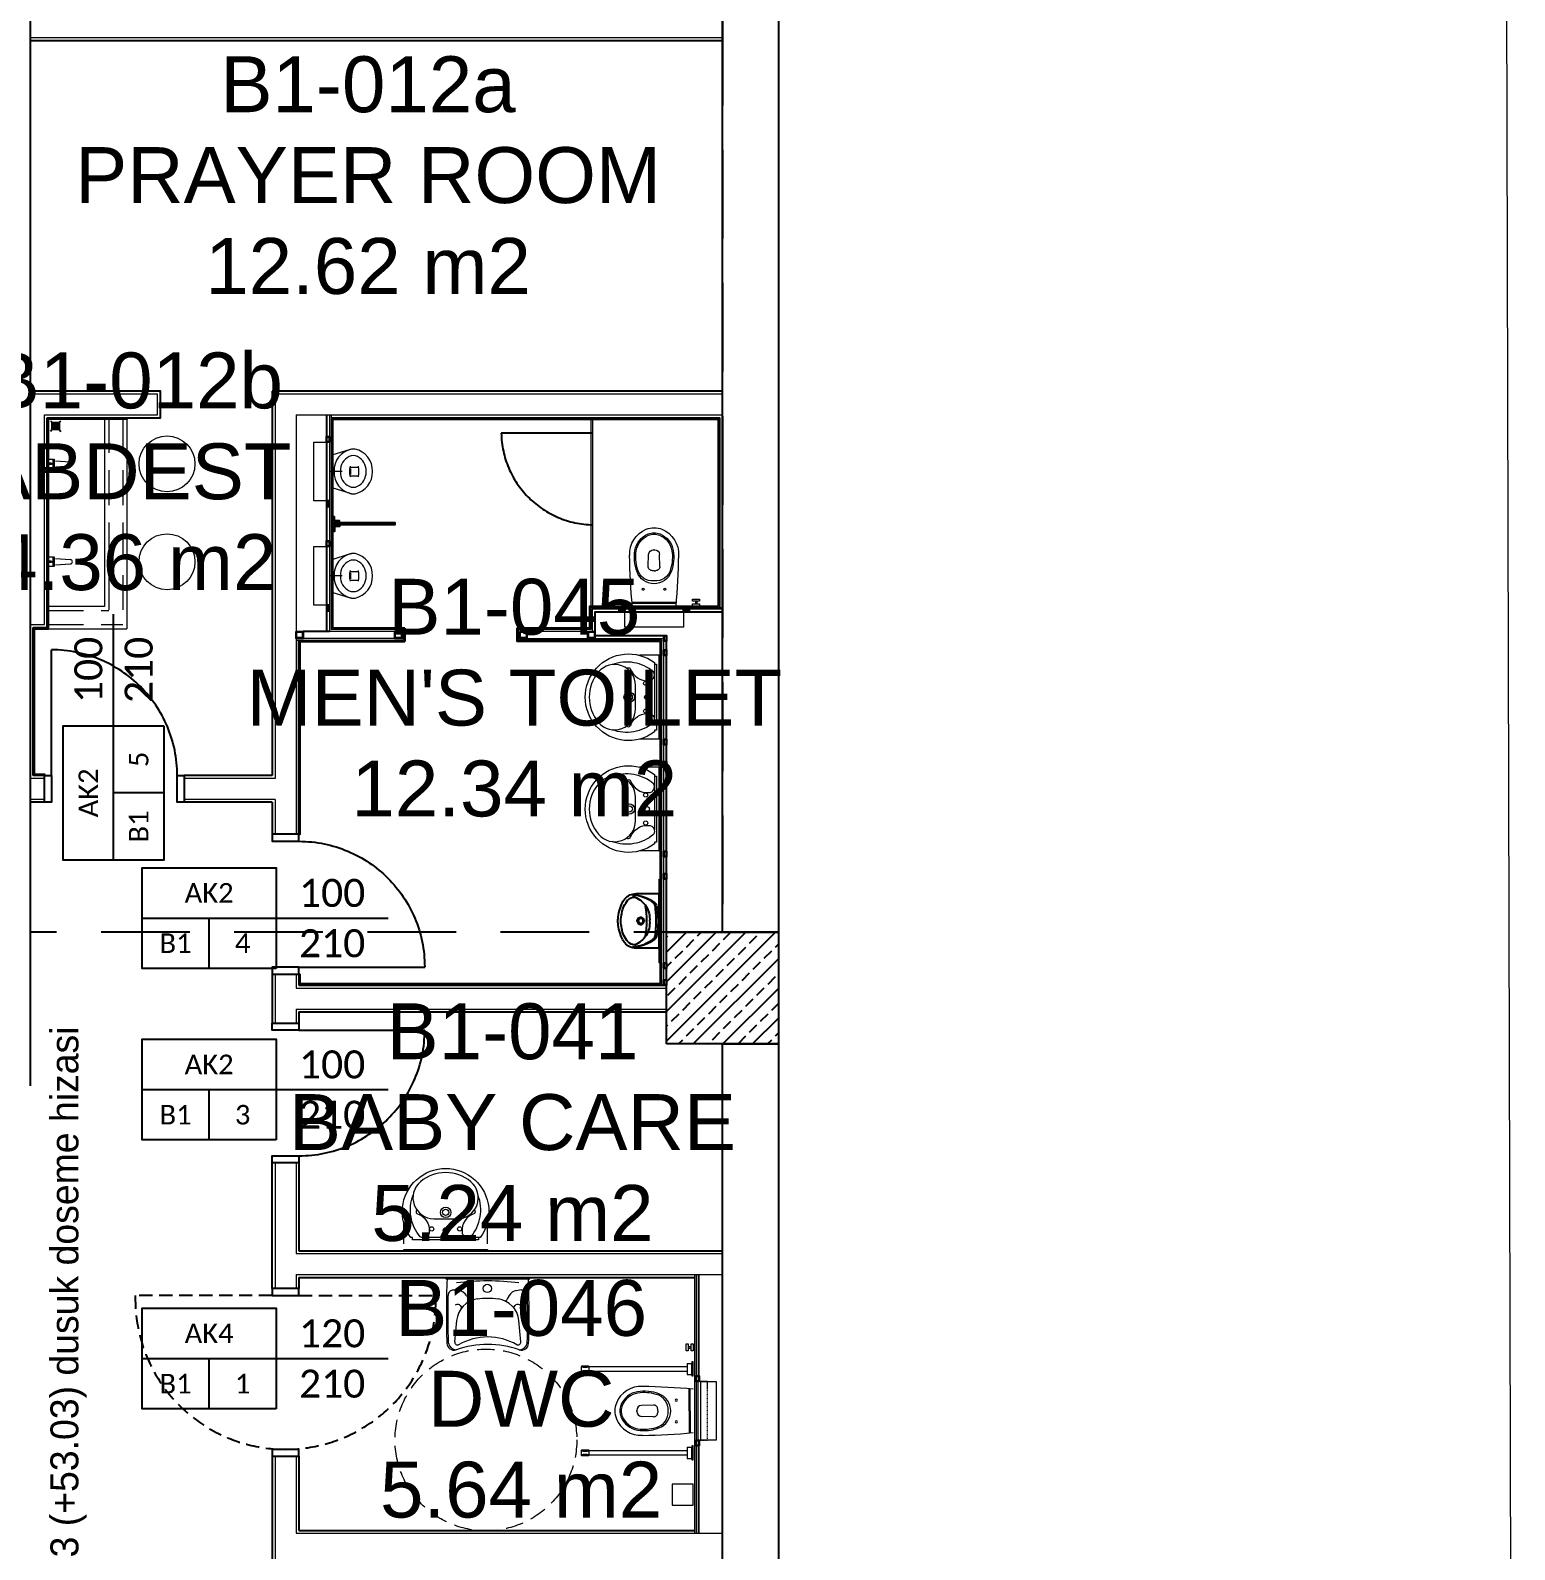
# Model space of a CAD drawing. Header units: metres. Extents: x -20317 to 2216, y -10281 to 3094.
# Drawn here: x -838 to 223, y -7918 to -6831 of the extents above; entities that cross this region are included whole.
import ezdxf
from ezdxf.enums import TextEntityAlignment as Align

# ---------------------------------------------------------------- set-up
doc = ezdxf.new("R2010")
doc.units = ezdxf.units.M
doc.header["$MEASUREMENT"] = 0
for name, pattern in [('AM_DIN_G_W050', [13.75, 9.75, -1.5, 1, -1.5]), ('DASHED2', [9.525, 6.35, -3.175]), ('DOT2', [0.125, 0, -0.125]), ('HIDDEN', [9.525, 6.35, -3.175]), ('HIDDEN2', [0.1875, 0.125, -0.0625])]:
    doc.linetypes.add(name, pattern=pattern)
doc.layers.get('0').update_dxf_attribs({"color": 30, "lineweight": 0})
for name, color, linetype, lineweight in [('Ag-040', 2, 'Continuous', 20), ('AG-FURNITURE', 9, 'Continuous', 9), ('AG-Wall', 4, 'Continuous', 20), ('AI-040 @ 250', 2, 'Continuous', 20), ('AR-WALL-GYP-GREEN', 83, 'Continuous', 20), ('IMAR', 1, 'Continuous', 20)]:
    doc.layers.add(name, color=color, linetype=linetype, lineweight=lineweight)
for name, color, linetype in [('AG-DOOR', 2, 'Continuous'), ('AG-DOOR-NOTATION-WOODDEN', 60, 'Continuous'), ('AG-DOOR-OPENING', 9, 'HIDDEN'), ('AG-ELEV-02', 152, 'Continuous'), ('AG-PLASTER', 73, 'Continuous'), ('AR-ESCALATOR', 3, 'Continuous'), ('AR-STEEL', 122, 'Continuous'), ('KPL1', 143, 'Continuous'), ('SUZGEC', 10, 'Continuous'), ('V-0_Hatch_Concrete', 252, 'Continuous'), ('V-2_Column', 160, 'Continuous'), ('V-2_Wall_Concrete', 160, 'Continuous'), ('Z-OBJE', 7, 'Continuous')]:
    doc.layers.add(name, color=color, linetype=linetype)
doc.styles.add('$0$ARIAL', font='arial.ttf', dxfattribs={"width": 0.9})
doc.styles.add('CALIBRI LIGHT', font='calibril.ttf')
doc.styles.add('IIS IKEA SANS', font='')
doc.styles.get('IIS IKEA SANS').set_extended_font_data('IKEA Sans')

# ---------------------------------------------------------------- blocks, each defined once
blk = doc.blocks.new('A$C25E070F3')
at = {"layer": 'V-2_Wall_Concrete', "ltscale": 1000, "transparency": 33554687}
blk.add_line((6100, -100), (6100, 9500), dxfattribs=at)
blk = doc.blocks.new('kolon 80x80')
at = {"layer": 'V-0_Hatch_Concrete'}
h = blk.add_hatch(dxfattribs=at)
h.set_pattern_fill('ANSI33', color=256, scale=0.6)
h.set_pattern_definition([(45, (-190.3679, -46.12143), (-0.10606602, 0.10606602), []), (45, (-190.26183, -46.12143), (-0.10606602, 0.10606602), [0.075, -0.0375])])
h.paths.add_polyline_path([(0, -0.8), (0.8, -0.8), (0.8, 0), (0, 0)])
blk.add_lwpolyline([(0, -0.8), (0, 0), (0.8, 0), (0.8, -0.8)], close=True)
blk = doc.blocks.new('*U16')
at = {"style": '$0$ARIAL'}
for tag, p in [('NO', (1.676, 0.8)), ('MAHAL', (1.676, -1.8)), ('ALAN', (1.676, -4.4))]:
    blk.add_attdef(tag, text='', height=1.6, dxfattribs=at).set_placement(p, align=Align.MIDDLE_CENTER)
blk = doc.blocks.new('A$C261E3135')
at = {"layer": 'IMAR', "lineweight": 20}
blk.add_lwpolyline([(27.584, -93.428), (9.075, -6.224), (7.982, -4.119), (4.604, -0.557), (2.842, 0.329), (-93.302, -10.366)], dxfattribs=at)
blk = doc.blocks.new('*U118')
blk.add_lwpolyline([(1000, -450), (2200, -450), (2200, 450), (1000, 450)], close=True)
for points in [[(2200, 0), (0, 0)], [(1600, -450), (1600, 0)]]:
    blk.add_lwpolyline(points)
at = {"style": 'CALIBRI LIGHT'}
for tag, height, p in [('GENİŞLİK', 250, (500, 225)), ('KAPIKODU', 175, (1600, 225)), ('YÜKSEKLİK', 250, (500, -225)), ('KATTAKI.SAYISI', 175, (1300, -225)), ('BULUNDUGU.KAT', 175, (1900, -225))]:
    blk.add_attdef(tag, text='', height=height, dxfattribs=at).set_placement(p, align=Align.MIDDLE_CENTER)
blk = doc.blocks.new('KAPI-120_2')
at = {"layer": 'AG-DOOR', "ltscale": 0.3}
for points in [[(-19, 0), (-19, -5), (0, -5), (0, 0)], [(-19, -115), (-19, -120), (0, -120), (0, -115)]]:
    blk.add_lwpolyline(points, close=True, dxfattribs=at)
at = {"layer": 'AG-DOOR-OPENING', "ltscale": 1.5}
for points in [[(-19, -5), (-117, -5)], [(0, -5), (98, -5)]]:
    blk.add_lwpolyline(points, dxfattribs=at)
blk.add_arc((-9.5, -7.5), 107.5, 178.6829, 1.3171, dxfattribs=at)
blk = doc.blocks.new('KAPI-100')
at = {"layer": 'AG-DOOR', "ltscale": 0.3}
for points in [[(2, 0), (2, -5), (-17, -5), (-17, 0)], [(2, -95), (2, -100), (-17, -100), (-17, -95)]]:
    blk.add_lwpolyline(points, close=True, dxfattribs=at)
at = {"layer": 'AG-DOOR-OPENING', "ltscale": 150}
blk.add_lwpolyline([(2, -5), (92, -5)], dxfattribs=at)
blk.add_arc((2, -5), 90, 270, 360, dxfattribs=at)
blk = doc.blocks.new('A$C0AC67A3C')
at = {"layer": 'AG-DOOR'}
for points in [[(5, 6.2), (5, 7.7), (1.5, 7.7), (1.5, 10.6), (0, 10.6), (0, 6.2)], [(5, 5), (5, 3.5), (1.5, 3.5), (1.5, 0), (0, 0), (0, 5)]]:
    blk.add_lwpolyline(points, dxfattribs=at)
blk.add_lwpolyline([(0, 5), (45, 5), (45, 6.2), (0, 6.2)], close=True, dxfattribs=at)
blk = doc.blocks.new('DURAVIT-PISUAR-PLAN')
at = {"color": 4, "linetype": 'AM_DIN_G_W050', "ltscale": 2}
blk.add_line((0, -69), (0, 17), dxfattribs=at)
for p, q in [((-2, -56), (2, -56)), ((-31, -124), (-31, -186)), ((-21, -131), (21, -131)), ((31, -124), (31, -186)), ((-2, -240), (2, -240))]:
    blk.add_line(p, q)
blk.add_lwpolyline([(159, -161, 0.094756), (159, -135, 0.028832), (154, -118), (118, -3, 0.32681), (113, 0), (-113, 0, 0.32681), (-118, -3), (-154, -118, 0.028832), (-159, -135, 0.094756), (-159, -161, 0.374692), (0, -285, 0.374692)], format="xyb", close=True)
for centre, radius, start, end in [((-8, -164), 153, 86.8567, 169.019), ((-8, -164), 108, 86.8518, 155.158), ((8, -164), 153, 10.981, 93.1433), ((8, -164), 108, 24.842, 93.1482), ((-43, -148), 70, 155.158, 204.842), ((-8, -132), 108, 204.842, 273.1482), ((0, -315), 194, 78.4794, 101.6014), ((0, 5), 194, 258.3986, 281.5206), ((8, -132), 108, 266.8518, 335.158), ((43, -148), 70, 335.158, 24.842)]:
    blk.add_arc(centre, radius, start, end)
blk = doc.blocks.new('A$C502F7B7C')
at = {"layer": 'AG-FURNITURE'}
blk.add_lwpolyline([(0, 4), (0, 46), (11, 46), (11, 4)], close=True, dxfattribs=at)
at = {"layer": 'AR-STEEL', "ltscale": 10}
for points in [[(11, 46), (9, 46), (9, 50), (11, 50)], [(9.2, 49.8), (10.8, 49.8), (10.8, 46.2), (9.2, 46.2)], [(11, 4), (9, 4), (9, 0), (11, 0)], [(9.2, 0.2), (10.8, 0.2), (10.8, 3.8), (9.2, 3.8)]]:
    blk.add_lwpolyline(points, close=True, dxfattribs=at)
at = {"layer": 'AG-FURNITURE', "ltscale": 0.0002, "xscale": 0.1, "yscale": 0.1, "zscale": 0.1, "rotation": 89.99999999999997}
blk.add_blockref('DURAVIT-PISUAR-PLAN', (13.3, 25), dxfattribs=at)
blk = doc.blocks.new('gomme-klozet')
for p, q in [((35, 306), (15, 306)), ((35, 296), (15, 296)), ((20, -156), (20, 158)), ((28, -156), (28, 158)), ((253, 1), (253, 12)), ((253, 1), (253, -11)), ((284, 42), (369, 40)), ((403, 5), (403, 1)), ((403, 1), (403, 5)), ((403, 1), (403, -3)), ((403, -3), (403, 1)), ((284, -41), (369, -38))]:
    blk.add_line(p, q)
for points in [[(0, 326), (0, 276), (15, 276), (15, 326)], [(35, 326), (35, 276), (50, 276), (50, 326)], [(-152, 211), (-152, -209), (-42, -209), (-42, 211)]]:
    blk.add_lwpolyline(points, close=True)
for centre, radius, start, end in [((453, -4824), 5000, 91.0318, 95.194), ((290, 1), 130, 110.5799, 180), ((289, 12), 110, 103.1933, 185.6824), ((350, -158), 300, 80.8719, 110.5799), ((350, -158), 290, 80.8719, 107.1273), ((373, -14), 190, 22.0243, 93.1129), ((373, -14), 144, 22.0243, 80.8719), ((373, -14), 154, 22.0243, 80.8719), ((120, 78), 7.5, 90, 270), ((120, 78), 7.5, 270, 90), ((290, 1), 130, 180, 249.4201), ((289, -10), 110, 174.3176, 256.8067), ((283, 12), 30, 88.293, 180), ((368, 5), 35, 0, 88.293), ((410, 1), 104, 0, 22.0243), ((410, 1), 104, 337.9757, 0), ((410, 1), 114, 0, 22.0243), ((410, 1), 114, 337.9757, 0), ((410, 1), 150, 0, 22.0243), ((410, 1), 150, 337.9757, 0), ((120, -77), 7.5, 90, 270), ((120, -77), 7.5, 270, 90), ((283, -11), 30, 180, 271.707), ((373, 16), 190, 266.8871, 337.9757), ((368, -3), 35, 271.707, 0), ((373, 16), 144, 279.1281, 337.9757), ((373, 16), 154, 279.1281, 337.9757), ((453, 4825), 5000, 264.806, 268.9682), ((350, 160), 300, 249.4201, 279.1281), ((350, 160), 290, 252.8727, 279.1281)]:
    blk.add_arc(centre, radius, start, end)
at = {"layer": 'AR-STEEL'}
for points in [[(-22, 251), (-42, 251), (-42, 211), (-22, 211)], [(-22, 251), (-42, 251), (-42, 211), (-22, 211)], [(-25, 249), (-41, 249), (-41, 213), (-25, 213)], [(-25, 249), (-41, 249), (-41, 213), (-25, 213)], [(-22, -209), (-42, -209), (-42, -249), (-22, -249)], [(-22, -209), (-42, -209), (-42, -249), (-22, -249)], [(-25, -211), (-41, -211), (-41, -247), (-25, -247)], [(-25, -211), (-41, -211), (-41, -247), (-25, -247)]]:
    blk.add_lwpolyline(points, close=True, dxfattribs=at)
blk = doc.blocks.new('A$C43686071')
for p, q in [((54, 61), (38.8, 61)), ((49.5, 54.6), (49.5, 16)), ((54, 1), (38.8, 1))]:
    blk.add_line(p, q)
for points in [[(51, 7.3), (49.5, 7.3), (49.5, 6.1, -1.989975), (49.5, 55.8), (49.5, 54.6), (51, 54.6)], [(9.6, 12.9, 0.69845), (36, 22.6), (36, 39.4, 0.69845), (9.6, 49.1, 0.366646), (9.6, 12.9)]]:
    blk.add_lwpolyline(points, format="xyb", close=True)
for points in [[(29.7, 51.6, -0.361215), (32.3, 51.6, 0.349763), (45.5, 42.7, 0.574856), (48.9, 49.1, 0.271647), (19.2, 54.2, 0.271647)], [(29.7, 10.3, 0.361215), (32.3, 10.4, -0.349763), (45.5, 19.3, -0.574856), (48.9, 12.8, -0.271647), (19.2, 7.7, -0.271647)]]:
    blk.add_lwpolyline(points, format="xyb")
for centre, radius in [((31.5, 31), 3.75), ((31.5, 31), 2.25), ((43.3, 41), 1.5), ((44.2, 31), 1.75), ((43.3, 21), 1.5)]:
    blk.add_circle(centre, radius)
blk = doc.blocks.new('A$C7EA91621')
at = {"layer": 'AG-FURNITURE'}
for p, q in [((20, 765), (20, 785)), ((30, 765), (30, 785)), ((140, 758), (140, 788)), ((140, 788), (220, 788)), ((220, 758), (220, 788)), ((480, 780), (325, 780)), ((480, 772), (325, 772)), ((480, 780), (635, 780)), ((480, 772), (635, 772)), ((740, 758), (740, 788)), ((740, 788), (820, 788)), ((820, 758), (820, 788)), ((140, 758), (220, 758)), ((740, 758), (820, 758)), ((480, 547), (468, 547)), ((480, 547), (492, 547)), ((438, 516), (441, 431)), ((522, 516), (519, 431)), ((476, 397), (480, 397)), ((480, 397), (476, 397)), ((484, 397), (480, 397)), ((480, 397), (484, 397))]:
    blk.add_line(p, q, dxfattribs=at)
for points in [[(270, 965), (690, 965), (690, 855), (270, 855)], [(0, 800), (50, 800), (50, 785), (0, 785)], [(0, 765), (50, 765), (50, 750), (0, 750)], [(230, 800), (130, 800), (130, 790), (230, 790)], [(830, 800), (730, 800), (730, 790), (830, 790)], [(1155, 650), (1155, 800), (1005, 800), (1005, 650)]]:
    blk.add_lwpolyline(points, close=True, dxfattribs=at)
at = {"layer": 'AG-FURNITURE', "linetype": 'DASHED2'}
blk.add_lwpolyline([(690, 903), (270, 903), (270, 833), (690, 833)], close=True, dxfattribs=at)
at = {"layer": 'AG-FURNITURE'}
for points in [[(165, 758), (165, 56)], [(195, 56), (195, 758)], [(765, 758), (765, 56)], [(795, 56), (795, 758)]]:
    blk.add_lwpolyline(points, dxfattribs=at)
for points in [[(200, 5), (200, 51, 0.414214), (195, 56), (165, 56, 0.414214), (160, 51), (160, 5, 0.414214), (165, 0), (195, 0, 0.414214)], [(800, 5), (800, 51, 0.414214), (795, 56), (765, 56, 0.414214), (760, 51), (760, 5, 0.414214), (765, 0), (795, 0, 0.414214)]]:
    blk.add_lwpolyline(points, format="xyb", close=True, dxfattribs=at)
for centre, radius, start, end in [((5304, 347), 5000, 174.806, 178.9682), ((-4344, 347), 5000, 1.0318, 5.194), ((403, 680), 7.5, 0, 180), ((403, 680), 7.5, 0, 180), ((403, 680), 7.5, 180, 0), ((403, 680), 7.5, 180, 0), ((558, 680), 7.5, 0, 180), ((558, 680), 7.5, 180, 0), ((639, 450), 300, 159.4201, 189.1281), ((480, 510), 130, 90, 159.4201), ((469, 511), 110, 84.3176, 166.8067), ((468, 517), 30, 90, 181.707), ((480, 510), 130, 20.5799, 90), ((491, 511), 110, 13.1933, 95.6824), ((492, 517), 30, 358.293, 90), ((321, 450), 300, 350.8719, 20.5799), ((495, 427), 190, 176.8871, 247.9757), ((639, 450), 290, 162.8727, 189.1281), ((465, 427), 190, 292.0243, 3.1129), ((321, 450), 290, 350.8719, 17.1273), ((495, 427), 154, 189.1281, 247.9757), ((495, 427), 144, 189.1281, 247.9757), ((476, 432), 35, 181.707, 270), ((484, 432), 35, 270, 358.293), ((465, 427), 144, 292.0243, 350.8719), ((465, 427), 154, 292.0243, 350.8719), ((480, 390), 150, 247.9757, 270), ((480, 390), 114, 247.9757, 270), ((480, 390), 104, 247.9757, 270), ((480, 390), 104, 270, 292.0243), ((480, 390), 114, 270, 292.0243), ((480, 390), 150, 270, 292.0243), ((25, 28), 143, 348.6713, 11.3287), ((335, 28), 143, 168.6713, 191.3287), ((625, 28), 143, 348.6713, 11.3287), ((935, 28), 143, 168.6713, 191.3287)]:
    blk.add_arc(centre, radius, start, end, dxfattribs=at)
at = {"layer": 'AR-STEEL'}
for points in [[(270, 843), (270, 823), (230, 823), (230, 843)], [(268, 841), (268, 825), (232, 825), (232, 841)], [(730, 843), (730, 823), (690, 823), (690, 843)], [(728, 841), (728, 825), (692, 825), (692, 841)]]:
    blk.add_lwpolyline(points, close=True, dxfattribs=at)
blk = doc.blocks.new('A$C5EF1638A')
at = {"layer": 'AG-FURNITURE'}
for p, q in [((107, 539), (112, 505)), ((147, 453), (176, 437)), ((478, 536), (325, 522)), ((147, 147), (176, 163)), ((107, 61), (112, 95)), ((478, 64), (325, 78))]:
    blk.add_line(p, q, dxfattribs=at)
at = {"layer": 'AG-FURNITURE', "color": 1}
blk.add_lwpolyline([(17, 600), (17, 0), (27, 0), (27, 600)], close=True, dxfattribs=at)
at = {"layer": 'AG-FURNITURE'}
blk.add_circle((96, 297), 30, dxfattribs=at)
for centre, radius, start, end in [((277, -5394), 5990, 87.9731, 92.392), ((147, 544), 40, 91.2492, 187.5565), ((277, -5394), 5980, 87.9731, 91.2492), ((487, 542), 50, 341.1822, 87.9731), ((479, 527), 55.3, 358.3591, 80.2323), ((1792, 300), 1750, 172.6683, 180), ((181, 514), 70, 187.5565, 240.8644), ((340, 353), 170, 95.0467, 172.9353), ((169, 424), 15, 337.5092, 60.8644), ((242, 515), 31.4, 144.7036, 240.8139), ((231, 497), 10, 240.8139, 307.0026), ((863, 300), 420, 150.2891, 180), ((480, 516), 20, 337.127, 95.0467), ((1197, 300), 700, 161.1822, 180), ((767, 300), 600, 172.9353, 180), ((1792, 300), 1750, 180, 187.3317), ((767, 300), 600, 180, 187.0647), ((340, 247), 170, 187.0647, 264.9533), ((863, 300), 420, 180, 209.7109), ((1197, 300), 700, 180, 198.8178), ((181, 86), 70, 119.1356, 172.4435), ((169, 176), 15, 299.1356, 22.4908), ((242, 85), 31.4, 119.1861, 215.2964), ((231, 103), 10, 52.9974, 119.1861), ((277, 5994), 5990, 267.608, 272.0269), ((147, 56), 40, 172.4435, 268.7508), ((277, 5994), 5980, 268.7508, 272.0269), ((480, 84), 20, 264.9533, 22.873), ((487, 58), 50, 272.0269, 18.8178), ((479, 73), 55.3, 279.7677, 1.6409)]:
    blk.add_arc(centre, radius, start, end, dxfattribs=at)
blk = doc.blocks.new('A$C05BD632A')
at = {"layer": 'AG-FURNITURE'}
for p, q in [((1.3, 5), (2, 15.5)), ((5.7, 5), (5, 15.5)), ((0, 3.5), (7, 3.5)), ((3, 2), (3, 0)), ((4, 2), (4, 0))]:
    blk.add_line(p, q, dxfattribs=at)
for points in [[(0, 3.5), (0, 4), (7, 4), (7, 3.5)], [(0, 3), (7, 3), (7, 0)], [(0, 0), (0, 3)], [(0.5, 3.5), (0.5, 3.5), (6.5, 3.5), (6.5, 3.5)], [(0.5, 3), (0.5, 3.5)], [(3, 2), (4, 2)], [(6.5, 3), (6.5, 3.5)]]:
    blk.add_lwpolyline(points, dxfattribs=at)
blk.add_arc((3.5, 15.5), 1.5, 360, 180, dxfattribs=at)
blk = doc.blocks.new('SUZ')
at = {"layer": 'SUZGEC', "ltscale": 0.0002}
for p, q in [((0, 0), (-50, 50)), ((200, 0), (250, 50)), ((-50, -250), (0, -200)), ((51, -37), (51, -163)), ((100, -163), (100, -37)), ((149, -37), (149, -163)), ((200, -200), (250, -250))]:
    blk.add_line(p, q, dxfattribs=at)
for points in [[(0, 0), (200, 0), (200, -200), (0, -200)], [(20, -20), (180, -20), (180, -180), (20, -180)]]:
    blk.add_lwpolyline(points, close=True, dxfattribs=at)
blk = doc.blocks.new('Basin Symb_3')
at = {"layer": 'Z-OBJE', "color": 0, "linetype": 'Continuous'}
for p, q in [((0, 410), (540, 410)), ((0, 410), (0, 182)), ((355, 410), (185, 410)), ((540, 410), (540, 182)), ((253, 227), (224, 227)), ((270, 272), (270, 243)), ((270, 210), (270, 181)), ((315, 227), (287, 227))]:
    blk.add_line(p, q, dxfattribs=at)
for radius in [35, 25]:
    blk.add_circle((270, 227), radius, dxfattribs=at)
for centre, radius, start, end in [((353, 152), 340, 140.6648, 180.9072), ((319, 150), 305, 138.5245, 180.6767), ((124, 322), 45, 97.8304, 138.5245), ((126, 339), 45, 102.694, 140.6648), ((264, -277), 676, 89.4897, 102.694), ((275, -776), 1154, 90.245, 97.8304), ((251, 75), 241, 85.394, 121.0561), ((275, -277), 676, 77.2285, 90.4328), ((264, -776), 1154, 82.0921, 89.6775), ((289, 75), 241, 58.9439, 94.606), ((416, 322), 45, 41.398, 82.0921), ((415, 338), 45, 39.2578, 77.2285), ((186, 152), 340, 359.0153, 39.2578), ((221, 150), 305, 359.2458, 41.398), ((137, 176), 137, 177.5448, 231.2546), ((257, 79), 241, 122.8442, 158.4481), ((114, 162), 80.9, 176.0694, 229.1984), ((270, -701), 985, 81.1796, 98.8266), ((283, 79), 241, 21.5519, 57.1558), ((426, 162), 80.9, 310.8016, 3.9306), ((403, 176), 137, 308.7454, 2.4552), ((184, 235), 213, 231.3152, 242.8429), ((247, 327), 293, 230.7149, 260.0022), ((284, 444), 444, 243.7403, 265.7948), ((270, 347), 317, 256.4334, 283.5666), ((270, 270), 270, 265.9876, 274.0124), ((256, 444), 444, 274.2052, 296.2597), ((293, 327), 293, 279.9978, 309.2851), ((356, 235), 213, 297.1571, 308.6848)]:
    blk.add_arc(centre, radius, start, end, dxfattribs=at)

msp = doc.modelspace()

# ---------------------------------------------------------------- linework, layer by layer
msp.add_lwpolyline([(-645.4, -7505.9), (-646.4, -7505.9)])
at = {"layer": 'Ag-040', "color": 2, "linetype": 'HIDDEN', "lineweight": -2, "ltscale": 10, "transparency": 33554610}
msp.add_lwpolyline([(-343.4, -7475.9), (-838.4, -7475.9), (-838.4, -6625.9), (-1678.4, -6625.9), (-1678.4, -4205.9), (-838.4, -4205.9), (-838.4, -4195.9), (-343.4, -4195.9), (-343.4, -4955.9), (-383.4, -4955.9), (-383.4, -5035.9), (-343.4, -5035.9), (-343.4, -5795.9), (-383.4, -5795.9), (-383.4, -5875.9), (-343.4, -5875.9), (-343.4, -6635.9), (-383.4, -6635.9), (-383.4, -6715.9), (-343.4, -6715.9), (-343.4, -6820.9)], close=True, dxfattribs=at)
at = {"layer": 'AG-DOOR-OPENING', "ltscale": 150}
msp.add_lwpolyline([(-436.4, -7118.9), (-501.6, -7118.9, 0.397714), (-437.6, -7184.4), (-436.4, -7184.4)], format="xyb", dxfattribs=at)
at = {"layer": 'AG-ELEV-02', "ltscale": 0.01}
for p, q in [((-626.6, -7105.9), (-626.6, -7260.7)), ((-624.6, -7260.7), (-643.4, -7260.7)), ((-383.4, -7513.9), (-383.4, -7267.7))]:
    msp.add_line(p, q, dxfattribs=at)
at = {"layer": 'AG-ELEV-02', "ltscale": 10}
for p, q in [((-360.2, -7793.4), (-360.2, -7720.9)), ((-360.2, -7905.9), (-360.2, -7843.4))]:
    msp.add_line(p, q, dxfattribs=at)
at = {"layer": 'AG-ELEV-02', "ltscale": 0.01}
msp.add_lwpolyline([(-343.4, -7246.9), (-434.6, -7246.9), (-434.6, -7263.7), (-385.4, -7263.7)], dxfattribs=at)
at = {"layer": 'AG-FURNITURE', "color": 253, "linetype": 'HIDDEN2', "ltscale": 200}
for p, q in [((-782.4, -7107.9), (-782.4, -7245.9)), ((-772.4, -7107.9), (-772.4, -7255.9)), ((-825.4, -7245.9), (-782.4, -7245.9)), ((-825.4, -7255.9), (-772.4, -7255.9))]:
    msp.add_line(p, q, dxfattribs=at)
at = {"layer": 'AG-FURNITURE', "ltscale": 2}
for p, q in [((-769.4, -7107.9), (-769.4, -7258.9)), ((-785.4, -7108.9), (-785.4, -7242.9)), ((-785.4, -7242.9), (-825.4, -7242.9)), ((-825.4, -7258.9), (-769.4, -7258.9))]:
    msp.add_line(p, q, dxfattribs=at)
at = {"layer": 'AG-FURNITURE', "color": 2}
for p, q in [((-437.6, -7108.9), (-437.6, -7243.9)), ((-436.4, -7108.9), (-436.4, -7243.9))]:
    msp.add_line(p, q, dxfattribs=at)
at = {"layer": 'AG-FURNITURE', "color": 1, "ltscale": 1000}
for points in [[(-388.7, -7337.9), (-388.7, -7277.9), (-387.7, -7277.9), (-387.7, -7337.9)], [(-388.7, -7417.9), (-388.7, -7357.9), (-387.7, -7357.9), (-387.7, -7417.9)], [(-388.7, -7497.9), (-388.7, -7437.9), (-387.7, -7437.9), (-387.7, -7497.9)], [(-571.4, -7702.9), (-511.4, -7702.9), (-511.4, -7703.9), (-571.4, -7703.9)]]:
    msp.add_lwpolyline(points, close=True, dxfattribs=at)
at = {"layer": 'AG-FURNITURE', "ltscale": 2}
for centre in [(-740.7, -7140.9), (-740.7, -7210.9)]:
    msp.add_circle(centre, 20, dxfattribs=at)
at = {"layer": 'AG-FURNITURE', "linetype": 'HIDDEN2', "ltscale": 100}
msp.add_circle((-512.6, -7839.2), 65, dxfattribs=at)
at = {"layer": 'AG-PLASTER'}
for p, q in [((-838.4, -6837.9), (-343.4, -6837.9)), ((-343.4, -7088.9), (-665.4, -7088.9)), ((-665.4, -7088.9), (-665.4, -7363.9)), ((-826.4, -7257.9), (-826.4, -7107.9)), ((-836.4, -7363.9), (-836.4, -7257.9)), ((-836.4, -7257.9), (-826.4, -7257.9)), ((-828.4, -7363.9), (-836.4, -7363.9)), ((-665.4, -7363.9), (-728.4, -7363.9)), ((-828.4, -7382.9), (-838.4, -7382.9)), ((-665.4, -7382.9), (-728.4, -7382.9)), ((-665.4, -7382.9), (-665.4, -7405.9)), ((-665.4, -7505.9), (-665.4, -7540.9)), ((-646.4, -7505.9), (-646.4, -7513.9)), ((-646.4, -7513.9), (-383.4, -7513.9)), ((-646.4, -7532.9), (-383.4, -7532.9)), ((-646.4, -7532.9), (-646.4, -7540.9)), ((-646.4, -7640.9), (-646.4, -7703.9)), ((-646.4, -7703.9), (-343.4, -7703.9)), ((-646.4, -7722.9), (-363.4, -7722.9)), ((-646.4, -7722.9), (-646.4, -7730.9)), ((-665.4, -7850.9), (-665.4, -7930.9)), ((-646.4, -7850.9), (-646.4, -7903.9)), ((-646.4, -7903.9), (-363.4, -7903.9))]:
    msp.add_line(p, q, dxfattribs=at)
for points in [[(-826.4, -7107.9), (-745.4, -7107.9), (-745.4, -7088.9), (-838.4, -7088.9)], [(-623.4, -7107.9), (-345.4, -7107.9), (-345.4, -7243.9)], [(-646.4, -7405.9), (-646.4, -7266.9)], [(-665.4, -7730.9), (-665.4, -7640.9)]]:
    msp.add_lwpolyline(points, dxfattribs=at)
at = {"layer": 'AG-Wall', "ltscale": 2.5}
for p, q in [((-838.4, -6835.9), (-343.4, -6835.9)), ((-343.4, -7090.9), (-663.4, -7090.9)), ((-663.4, -7090.9), (-663.4, -7365.9)), ((-648.4, -7105.9), (-343.4, -7105.9)), ((-648.4, -7105.9), (-648.4, -7405.9)), ((-828.4, -7365.9), (-838.4, -7365.9)), ((-828.4, -7380.9), (-828.4, -7365.9)), ((-663.4, -7365.9), (-728.4, -7365.9)), ((-728.4, -7380.9), (-728.4, -7365.9)), ((-828.4, -7380.9), (-838.4, -7380.9)), ((-663.4, -7380.9), (-728.4, -7380.9)), ((-663.4, -7380.9), (-663.4, -7405.9)), ((-663.4, -7405.9), (-648.4, -7405.9)), ((-663.4, -7505.9), (-663.4, -7540.9)), ((-663.4, -7505.9), (-648.4, -7505.9)), ((-648.4, -7505.9), (-648.4, -7515.9)), ((-648.4, -7515.9), (-383.4, -7515.9)), ((-648.4, -7530.9), (-383.4, -7530.9)), ((-648.4, -7530.9), (-648.4, -7540.9)), ((-648.4, -7540.9), (-663.4, -7540.9)), ((-663.4, -7640.9), (-663.4, -7730.9)), ((-648.4, -7640.9), (-663.4, -7640.9)), ((-648.4, -7640.9), (-648.4, -7705.9)), ((-648.4, -7705.9), (-343.4, -7705.9)), ((-648.4, -7720.9), (-343.4, -7720.9)), ((-648.4, -7720.9), (-648.4, -7730.9)), ((-663.4, -7730.9), (-648.4, -7730.9)), ((-663.4, -7850.9), (-663.4, -7930.9)), ((-663.4, -7850.9), (-648.4, -7850.9)), ((-648.4, -7850.9), (-648.4, -7905.9))]:
    msp.add_line(p, q, dxfattribs=at)
at = {"layer": 'AG-Wall'}
msp.add_line((-648.4, -7905.9), (-343.4, -7905.9), dxfattribs=at)
at = {"layer": 'AG-Wall', "ltscale": 2.5}
for points in [[(-828.4, -7105.9), (-747.4, -7105.9), (-747.4, -7090.9), (-838.4, -7090.9)], [(-838.4, -7255.9), (-828.4, -7255.9), (-828.4, -7105.9)]]:
    msp.add_lwpolyline(points, dxfattribs=at)
at = {"layer": 'AR-STEEL'}
for points in [[(-648.4, -7260.7), (-643.4, -7260.7), (-643.4, -7265.7), (-648.4, -7265.7), (-648.4, -7260.7)], [(-577.8, -7260.7), (-572.8, -7260.7), (-572.8, -7265.7), (-577.8, -7265.7), (-577.8, -7260.7)], [(-488.3, -7260.7), (-483.3, -7260.7), (-483.3, -7265.7), (-488.3, -7265.7), (-488.3, -7260.7)], [(-439.6, -7260.7), (-434.6, -7260.7), (-434.6, -7265.7), (-439.6, -7265.7), (-439.6, -7260.7)]]:
    msp.add_lwpolyline(points, dxfattribs=at)
for points in [[(-648.1, -7261), (-643.7, -7261), (-643.7, -7265.4), (-648.1, -7265.4)], [(-577.5, -7261), (-573.1, -7261), (-573.1, -7265.4), (-577.5, -7265.4)], [(-488, -7261), (-483.6, -7261), (-483.6, -7265.4), (-488, -7265.4)], [(-439.3, -7261), (-434.9, -7261), (-434.9, -7265.4), (-439.3, -7265.4)], [(-385.4, -7263.7), (-383.4, -7263.7), (-383.4, -7267.7), (-385.4, -7267.7)], [(-385.4, -7263.7), (-383.4, -7263.7), (-383.4, -7267.7), (-385.4, -7267.7)], [(-385.2, -7263.9), (-383.6, -7263.9), (-383.6, -7267.5), (-385.2, -7267.5)], [(-385.2, -7263.9), (-383.6, -7263.9), (-383.6, -7267.5), (-385.2, -7267.5)], [(-385.4, -7273.9), (-383.4, -7273.9), (-383.4, -7277.9), (-385.4, -7277.9)], [(-385.4, -7273.9), (-383.4, -7273.9), (-383.4, -7277.9), (-385.4, -7277.9)], [(-385.2, -7274.1), (-383.6, -7274.1), (-383.6, -7277.7), (-385.2, -7277.7)], [(-385.2, -7274.1), (-383.6, -7274.1), (-383.6, -7277.7), (-385.2, -7277.7)], [(-385.4, -7337.9), (-383.4, -7337.9), (-383.4, -7341.9), (-385.4, -7341.9)], [(-385.4, -7337.9), (-383.4, -7337.9), (-383.4, -7341.9), (-385.4, -7341.9)], [(-385.2, -7338.1), (-383.6, -7338.1), (-383.6, -7341.7), (-385.2, -7341.7)], [(-385.2, -7338.1), (-383.6, -7338.1), (-383.6, -7341.7), (-385.2, -7341.7)], [(-385.4, -7353.9), (-383.4, -7353.9), (-383.4, -7357.9), (-385.4, -7357.9)], [(-385.4, -7353.9), (-383.4, -7353.9), (-383.4, -7357.9), (-385.4, -7357.9)], [(-385.2, -7354.1), (-383.6, -7354.1), (-383.6, -7357.7), (-385.2, -7357.7)], [(-385.2, -7354.1), (-383.6, -7354.1), (-383.6, -7357.7), (-385.2, -7357.7)], [(-385.4, -7417.9), (-383.4, -7417.9), (-383.4, -7421.9), (-385.4, -7421.9)], [(-385.4, -7417.9), (-383.4, -7417.9), (-383.4, -7421.9), (-385.4, -7421.9)], [(-385.2, -7418.1), (-383.6, -7418.1), (-383.6, -7421.7), (-385.2, -7421.7)], [(-385.2, -7418.1), (-383.6, -7418.1), (-383.6, -7421.7), (-385.2, -7421.7)], [(-385.4, -7433.9), (-383.4, -7433.9), (-383.4, -7437.9), (-385.4, -7437.9)], [(-385.4, -7433.9), (-383.4, -7433.9), (-383.4, -7437.9), (-385.4, -7437.9)], [(-385.2, -7434.1), (-383.6, -7434.1), (-383.6, -7437.7), (-385.2, -7437.7)], [(-385.2, -7434.1), (-383.6, -7434.1), (-383.6, -7437.7), (-385.2, -7437.7)], [(-385.4, -7497.9), (-383.4, -7497.9), (-383.4, -7501.9), (-385.4, -7501.9)], [(-385.4, -7497.9), (-383.4, -7497.9), (-383.4, -7501.9), (-385.4, -7501.9)], [(-385.2, -7498.1), (-383.6, -7498.1), (-383.6, -7501.7), (-385.2, -7501.7)], [(-385.2, -7498.1), (-383.6, -7498.1), (-383.6, -7501.7), (-385.2, -7501.7)], [(-385.4, -7509.9), (-383.4, -7509.9), (-383.4, -7513.9), (-385.4, -7513.9)], [(-385.4, -7509.9), (-383.4, -7509.9), (-383.4, -7513.9), (-385.4, -7513.9)], [(-385.2, -7510.1), (-383.6, -7510.1), (-383.6, -7513.7), (-385.2, -7513.7)], [(-385.2, -7510.1), (-383.6, -7510.1), (-383.6, -7513.7), (-385.2, -7513.7)]]:
    msp.add_lwpolyline(points, close=True, dxfattribs=at)
at = {"layer": 'AR-WALL-GYP-GREEN'}
for p, q in [((-624.6, -7105.9), (-624.6, -7260.7)), ((-623.4, -7105.9), (-623.4, -7259.4)), ((-572.8, -7265.7), (-648.4, -7265.7)), ((-386.7, -7266.9), (-489.5, -7266.9)), ((-386.7, -7513.9), (-386.7, -7266.9)), ((-385.4, -7513.9), (-385.4, -7265.7))]:
    msp.add_line(p, q, dxfattribs=at)
for points in [[(-343.4, -7243.9), (-437.6, -7243.9), (-437.6, -7259.4), (-489.5, -7259.4), (-489.5, -7266.9)], [(-343.4, -7244.9), (-436.6, -7244.9), (-436.6, -7260.7), (-488.3, -7260.7), (-488.3, -7265.7), (-385.4, -7265.7)], [(-648.4, -7266.9), (-571.5, -7266.9), (-571.5, -7259.4), (-623.4, -7259.4)], [(-572.8, -7265.7), (-572.8, -7260.7), (-624.6, -7260.7)], [(-363.4, -7720.9), (-363.4, -7905.9)], [(-362.2, -7720.9), (-362.2, -7905.9)]]:
    msp.add_lwpolyline(points, dxfattribs=at)
at = {"layer": 'KPL1', "ltscale": 1000}
for p, q in [((-622.4, -7108.9), (-622.4, -7258.4)), ((-835.4, -7362.9), (-835.4, -7258.9)), ((-570.5, -7258.4), (-570.5, -7267.9)), ((-490.5, -7258.4), (-490.5, -7267.9)), ((-387.7, -7267.9), (-490.5, -7267.9)), ((-387.7, -7512.9), (-387.7, -7267.9))]:
    msp.add_line(p, q, dxfattribs=at)
for points in [[(-769.4, -7107.9), (-769.4, -7108.9), (-825.4, -7108.9)], [(-835.4, -7258.9), (-825.4, -7258.9), (-825.4, -7108.9)], [(-622.4, -7108.9), (-346.4, -7108.9), (-346.4, -7242.9)], [(-346.4, -7242.9), (-438.6, -7242.9), (-438.6, -7258.4), (-490.5, -7258.4)], [(-570.5, -7258.4), (-622.4, -7258.4)], [(-646.4, -7405.9), (-645.4, -7405.9), (-645.4, -7267.9), (-570.5, -7267.9)], [(-835.4, -7362.9), (-828.4, -7362.9), (-828.4, -7363.9)], [(-387.7, -7512.9), (-645.4, -7512.9), (-645.4, -7505.9)]]:
    msp.add_lwpolyline(points, dxfattribs=at)
at = {"layer": 'V-2_Column'}
for points in [[(-303.4, -6715.9), (-303.4, -7475.9), (-343.4, -7475.9), (-343.4, -6715.9)], [(-303.4, -7555.9), (-303.4, -8315.9), (-343.4, -8315.9), (-343.4, -7555.9)]]:
    msp.add_lwpolyline(points, close=True, dxfattribs=at)

# ---------------------------------------------------------------- block references
at = {"xscale": 100, "yscale": 100, "zscale": 100, "rotation": 348.1667443523885}
msp.add_blockref('A$C261E3135', (-560.7, 772.2), dxfattribs=at)
at = {"xscale": 0.1, "yscale": 0.1, "zscale": 0.1}
msp.add_blockref('A$C25E070F3', (-1448.4, -7575.9), dxfattribs=at)
at = {"rotation": 90.00000000000001}
msp.add_blockref('KAPI-100', (-828.4, -7365.9), dxfattribs=at)
at = {"xscale": -1, "rotation": 180}
msp.add_blockref('KAPI-100', (-648.4, -7505.9), dxfattribs=at)
for name, p in [('KAPI-100', (-648.4, -7540.9)), ('KAPI-120_2', (-646.4, -7730.9))]:
    msp.add_blockref(name, p)
at = {"layer": 'AG-DOOR-NOTATION-WOODDEN', "ltscale": 0.3}
ref = msp.add_blockref('*U118', (-779, -7248.3), dxfattribs=dict(at, xscale=-0.08000000000000002, yscale=0.08000000000000002, zscale=0.08000000000000002, rotation=90))
ref.add_attrib('BULUNDUGU.KAT', 'B1', dxfattribs={"layer": '0', "height": 14, "rotation": 90, "style": 'CALIBRI LIGHT'}).set_placement((-761, -7400.3), align=Align.MIDDLE_CENTER)
ref.add_attrib('KATTAKI.SAYISI', '5', dxfattribs={"layer": '0', "height": 14, "rotation": 90, "style": 'CALIBRI LIGHT'}).set_placement((-761, -7352.3), align=Align.MIDDLE_CENTER)
ref.add_attrib('KAPIKODU', 'AK2', dxfattribs={"layer": '0', "height": 14, "rotation": 90, "style": 'CALIBRI LIGHT'}).set_placement((-797, -7376.3), align=Align.MIDDLE_CENTER)
ref.add_attrib('YÜKSEKLİK', '210', dxfattribs={"layer": '0', "height": 20, "rotation": 90, "style": 'CALIBRI LIGHT'}).set_placement((-761, -7288.3), align=Align.MIDDLE_CENTER)
ref.add_attrib('GENİŞLİK', '100', dxfattribs={"layer": '0', "height": 20, "rotation": 90, "style": 'CALIBRI LIGHT'}).set_placement((-797, -7288.3), align=Align.MIDDLE_CENTER)
ref = msp.add_blockref('*U118', (-582.6, -7465.8), dxfattribs=dict(at, xscale=-0.08000000000000002, yscale=0.08000000000000002, zscale=0.08000000000000002))
ref.add_attrib('BULUNDUGU.KAT', 'B1', dxfattribs={"layer": '0', "height": 14, "style": 'CALIBRI LIGHT'}).set_placement((-734.6, -7483.8), align=Align.MIDDLE_CENTER)
ref.add_attrib('KATTAKI.SAYISI', '4', dxfattribs={"layer": '0', "height": 14, "style": 'CALIBRI LIGHT'}).set_placement((-686.6, -7483.8), align=Align.MIDDLE_CENTER)
ref.add_attrib('KAPIKODU', 'AK2', dxfattribs={"layer": '0', "height": 14, "style": 'CALIBRI LIGHT'}).set_placement((-710.6, -7447.8), align=Align.MIDDLE_CENTER)
ref.add_attrib('YÜKSEKLİK', '210', dxfattribs={"layer": '0', "height": 20, "style": 'CALIBRI LIGHT'}).set_placement((-622.6, -7483.8), align=Align.MIDDLE_CENTER)
ref.add_attrib('GENİŞLİK', '100', dxfattribs={"layer": '0', "height": 20, "style": 'CALIBRI LIGHT'}).set_placement((-622.6, -7447.8), align=Align.MIDDLE_CENTER)
ref = msp.add_blockref('*U118', (-582.6, -7588.5), dxfattribs=dict(at, xscale=-0.08000000000000002, yscale=0.08000000000000002, zscale=0.08000000000000002))
ref.add_attrib('BULUNDUGU.KAT', 'B1', dxfattribs={"layer": '0', "height": 14, "style": 'CALIBRI LIGHT'}).set_placement((-734.6, -7606.5), align=Align.MIDDLE_CENTER)
ref.add_attrib('KATTAKI.SAYISI', '3', dxfattribs={"layer": '0', "height": 14, "style": 'CALIBRI LIGHT'}).set_placement((-686.6, -7606.5), align=Align.MIDDLE_CENTER)
ref.add_attrib('KAPIKODU', 'AK2', dxfattribs={"layer": '0', "height": 14, "style": 'CALIBRI LIGHT'}).set_placement((-710.6, -7570.5), align=Align.MIDDLE_CENTER)
ref.add_attrib('YÜKSEKLİK', '210', dxfattribs={"layer": '0', "height": 20, "style": 'CALIBRI LIGHT'}).set_placement((-622.6, -7606.5), align=Align.MIDDLE_CENTER)
ref.add_attrib('GENİŞLİK', '100', dxfattribs={"layer": '0', "height": 20, "style": 'CALIBRI LIGHT'}).set_placement((-622.6, -7570.5), align=Align.MIDDLE_CENTER)
ref = msp.add_blockref('*U118', (-582.6, -7780.9), dxfattribs=dict(at, xscale=-0.08000000000000002, yscale=0.08000000000000002, zscale=0.08000000000000002))
ref.add_attrib('BULUNDUGU.KAT', 'B1', dxfattribs={"layer": '0', "height": 14, "style": 'CALIBRI LIGHT'}).set_placement((-734.6, -7798.9), align=Align.MIDDLE_CENTER)
ref.add_attrib('KATTAKI.SAYISI', '1', dxfattribs={"layer": '0', "height": 14, "style": 'CALIBRI LIGHT'}).set_placement((-686.6, -7798.9), align=Align.MIDDLE_CENTER)
ref.add_attrib('KAPIKODU', 'AK4', dxfattribs={"layer": '0', "height": 14, "style": 'CALIBRI LIGHT'}).set_placement((-710.6, -7762.9), align=Align.MIDDLE_CENTER)
ref.add_attrib('YÜKSEKLİK', '210', dxfattribs={"layer": '0', "height": 20, "style": 'CALIBRI LIGHT'}).set_placement((-622.6, -7798.9), align=Align.MIDDLE_CENTER)
ref.add_attrib('GENİŞLİK', '120', dxfattribs={"layer": '0', "height": 20, "style": 'CALIBRI LIGHT'}).set_placement((-622.6, -7762.9), align=Align.MIDDLE_CENTER)
at = {"layer": 'AG-FURNITURE'}
for name, p in [('A$C502F7B7C', (-635.6, -7171.3)), ('A$C0AC67A3C', (-622.4, -7189.3)), ('A$C502F7B7C', (-635.6, -7246)), ('A$C43686071', (-441.6, -7338.8)), ('A$C43686071', (-441.6, -7418.8))]:
    msp.add_blockref(name, p, dxfattribs=at)
for name, p, rotation in [('A$C05BD632A', (-825.4, -7137.4), 269.999999998065), ('A$C05BD632A', (-825.4, -7207.4), 269.999999998065), ('A$C43686071', (-572.4, -7644.9), 270)]:
    msp.add_blockref(name, p, dxfattribs=dict(at, rotation=rotation))
at = {"layer": 'AG-FURNITURE', "rotation": 270}
for name, p, xscale, yscale, zscale in [('gomme-klozet', (-392.4, -7242.6), -0.1, 0.1, 0.1), ('Basin Symb_3', (-418.2, -7487.3), -0.07200000000011642, 0.07200000000011642, 0.07200000000000001)]:
    msp.add_blockref(name, p, dxfattribs=dict(at, xscale=xscale, yscale=yscale, zscale=zscale))
at = {"layer": 'AG-FURNITURE', "ltscale": 10, "xscale": 0.1, "yscale": 0.1, "zscale": 0.1}
for name, p, rotation in [('A$C5EF1638A', (-541.3, -7721.2), 269.9999999999999), ('A$C7EA91621', (-444.4, -7770.4), 270)]:
    msp.add_blockref(name, p, dxfattribs=dict(at, rotation=rotation))
at = {"layer": 'AI-040 @ 250', "color": 2, "linetype": 'Continuous', "lineweight": 20, "xscale": 25, "yscale": 25, "zscale": 25}
for p, values in [((-638.8, -6889.3), {'ALAN': '12.62 m2', 'MAHAL': 'PRAYER ROOM', 'NO': 'B1-012a'}), ((-805.3, -7101.2), {'ALAN': '4.36 m2', 'MAHAL': 'ABDEST', 'NO': 'B1-012b'}), ((-534.2, -7263.1), {'ALAN': '12.34 m2', 'MAHAL': "MEN'S TOILET", 'NO': 'B1-045'}), ((-535.5, -7566.8), {'ALAN': '5.24 m2', 'MAHAL': 'BABY CARE', 'NO': 'B1-041'}), ((-529.3, -7764.7), {'ALAN': '5.64 m2', 'MAHAL': 'DWC', 'NO': 'B1-046'})]:
    msp.add_blockref('*U16', p, dxfattribs=at).add_auto_attribs(values)
at = {"layer": 'SUZGEC', "ltscale": 0.0002, "xscale": 0.02499999999417923, "yscale": 0.02499999999417923, "zscale": 0.02499999999417923, "rotation": 270}
msp.add_blockref('SUZ', (-817.9, -7111.4), dxfattribs=at)
at = {"layer": 'V-2_Column', "xscale": 100, "yscale": 100, "zscale": 100}
msp.add_blockref('kolon 80x80', (-383.4, -7475.9), dxfattribs=at)

# ---------------------------------------------------------------- texts
at = {"layer": 'AR-ESCALATOR', "linetype": 'DOT2', "ltscale": 200, "style": 'IIS IKEA SANS'}
msp.add_text('1.03 (+53.03) dusuk doseme hizasi', height=20, rotation=90, dxfattribs=at).set_placement((-804.1, -7960.4))

doc.saveas('drawing.dxf')
